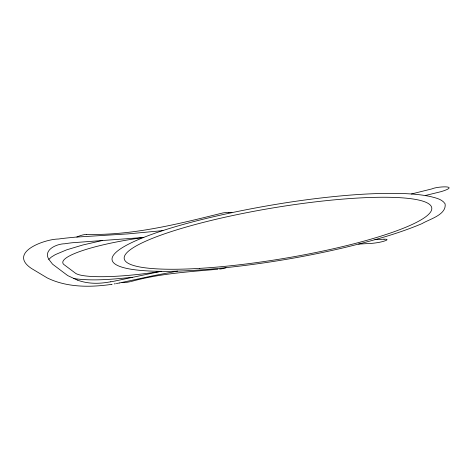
<?xml version="1.0" encoding="UTF-8"?>
<svg xmlns="http://www.w3.org/2000/svg" width="473" height="473" viewBox="0 0 473 473"><rect width="100%" height="100%" fill="white"/><g stroke="black" fill="none" stroke-linecap="round" stroke-linejoin="round"><path stroke-width="0.71" d="M77.324 280.063L67.71 275.588L52.586 264.194L48.843 259.393L51.344 257.07L55.252 254.657L66.628 249.845L82.852 244.979L102.546 240.473M111.049 284.456C89.864 287.424 66.835 287.531 47.235 277.923L31.425 268.445C7.373 252.269 45.142 239.078 58.339 239.036C64.523 238.126 70.784 237.641 76.981 236.979C79.961 235.607 83.153 234.614 86.447 234.407M226.005 267.801L225.68 267.895M48.843 259.393C42.931 249.827 56.766 243.808 64.695 243.778A25.512 4.677 -6.7 0 1 72.168 242.761L143.845 237.464A82.988 14.036 -7.8 0 0 63.701 264.389L75.816 273.471A76.963 12.091 -7.9 0 0 161.21 271.319A94.819 14.746 -8.9 0 0 177.576 271.112A168.039 27.919 -9.4 0 0 226.798 267.558C266.813 263.278 306.587 256.591 345.745 247.273C371.607 240.928 397.468 233.975 422.052 223.611C429.307 219.165 446.719 214.866 445.111 203.822C441.948 198.973 435.556 197.939 430.377 196.52C417.671 193.847 404.628 193.433 391.691 193.351C366.894 193.368 342.139 195.455 317.531 198.388C288.784 201.865 260.203 206.725 231.871 212.649C230.842 212.543 229.807 212.466 228.772 212.448M225.278 268.008L224.622 268.185A5.439 0.745 -8.7 0 1 220.649 268.96L219.638 269.06M131.252 281.47C159.442 273.601 188.881 271.78 217.899 269.232M130.672 281.624L127.001 282.316L121.993 282.552M411.421 193.989L431.979 188.881C437.815 186.155 461.134 185.428 441.208 191.612L425.239 195.532M119.444 282.972L153.891 275.588L177.576 271.112M115.241 280.968L161.21 271.319A168.039 27.919 -9.4 0 1 231.936 212.655M114.88 281.039L110.759 281.796M119.379 282.984L116.352 283.546M115.412 283.717L115.057 283.782M114.59 283.865L114.235 283.924M112.107 284.285L111.279 284.421M132.641 277.296C112.988 279.194 93.004 281.334 73.333 278.508M162.99 230.605L127.887 233.899L76.815 237.056M86.559 234.401C132.878 235.566 178.25 223.971 222.848 212.951A8.076 1.638 -8.8 0 1 228.79 212.442M358.552 244.103L371.79 243.353A12.322 1.673 -10.3 0 0 379.198 242.342A9.519 1.289 -10.3 0 0 386.666 240.089A9.519 1.289 -10.3 0 0 384.029 239.22M374.947 239.681L384.07 239.202M77.377 280.081C86.317 283.439 96.096 283.918 105.491 282.606A19.139 2.69 -7.5 0 0 110.741 281.79M199.807 268.362A155.842 25.814 -9.4 0 0 431.808 208.605A155.842 25.814 -9.4 0 0 202.462 222.623A155.842 25.814 -9.4 0 0 199.807 268.362"/></g></svg>
